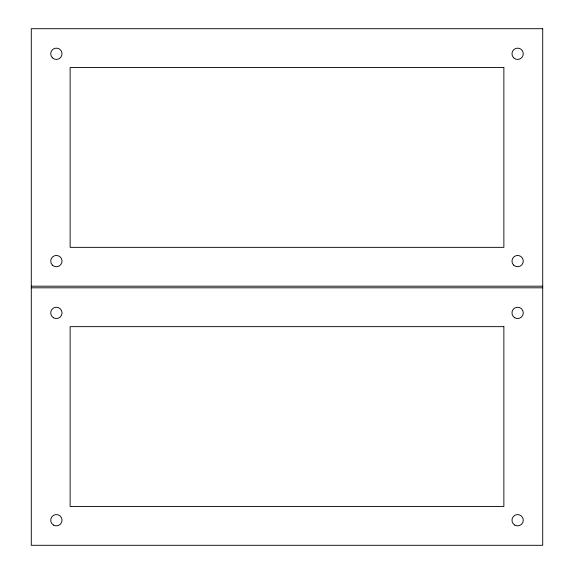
<?xml version="1.0" encoding="UTF-8"?>
<svg xmlns="http://www.w3.org/2000/svg" width="574" height="574" viewBox="0 0 574 574"><rect width="100%" height="100%" fill="white"/><g stroke="black" fill="none" stroke-linecap="round" stroke-linejoin="round"><path stroke-width="0.86" d="M31.29 286.189L542.71 286.189M31.29 287.811L542.71 287.811M542.71 28.7L31.29 28.7L31.29 545.3L542.71 545.3L542.71 28.7M503.872 67.545L70.128 67.545L70.128 247.351L503.872 247.351L503.872 67.545M503.872 326.649L70.128 326.649L70.128 506.455L503.872 506.455L503.872 326.649M52.37 57.787A5.661 5.661 0 0 0 61.849 55.255A5.661 5.661 0 0 0 54.91 48.316A5.661 5.661 0 0 0 52.37 57.787M513.622 57.787A5.661 5.661 0 0 0 523.093 55.255A5.661 5.661 0 0 0 516.162 48.316A5.661 5.661 0 0 0 513.622 57.787M52.37 265.109A5.661 5.661 0 0 0 61.849 262.569A5.661 5.661 0 0 0 54.91 255.631A5.661 5.661 0 0 0 52.37 265.109M513.622 265.109A5.661 5.661 0 0 0 523.093 262.569A5.661 5.661 0 0 0 516.162 255.631A5.661 5.661 0 0 0 513.622 265.109M53.54 525.117A5.661 5.661 0 0 0 62.042 520.216A5.661 5.661 0 0 0 53.54 515.309A5.661 5.661 0 0 0 53.54 525.117M514.792 317.802A5.661 5.661 0 0 0 523.287 312.895A5.661 5.661 0 0 0 514.792 307.987A5.661 5.661 0 0 0 514.792 317.802M53.54 317.802A5.661 5.661 0 0 0 62.042 312.895A5.661 5.661 0 0 0 53.54 307.987A5.661 5.661 0 0 0 53.54 317.802M514.792 525.117A5.661 5.661 0 0 0 523.287 520.216A5.661 5.661 0 0 0 514.792 515.309A5.661 5.661 0 0 0 514.792 525.117"/></g></svg>
